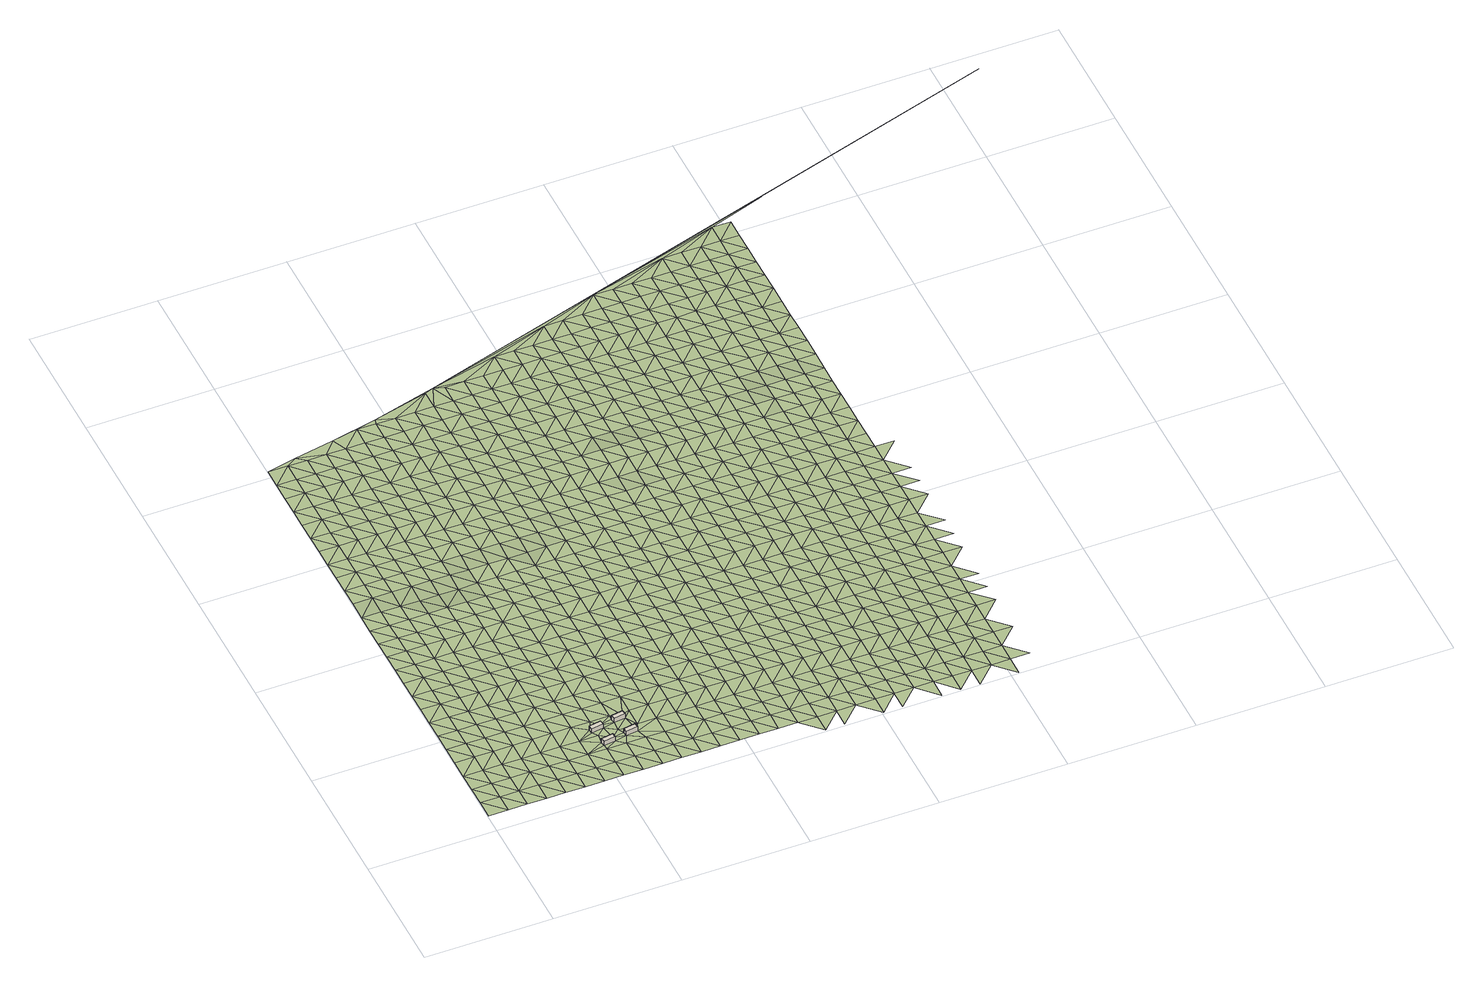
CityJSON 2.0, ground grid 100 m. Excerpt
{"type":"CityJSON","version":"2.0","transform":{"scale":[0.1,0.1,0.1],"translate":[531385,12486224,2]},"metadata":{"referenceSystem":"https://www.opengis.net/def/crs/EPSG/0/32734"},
"CityObjects":{
"building1":{"type":"Building","attributes":{"building":"transportation","building:levels":1,"amenity":"shelter","building_height":4.1,"plus_code":"4FRW3FG8+WCX","ground_height":2.51,"roof_height":6.61},"geometry":[{"type":"Solid","lod":"1","boundaries":[[[[0,1,2,3]],[[1,4,5,2]],[[4,6,7,5]],[[6,0,3,7]],[[3,2,5,7]],[[6,4,1,0]]]]}]},
"building2":{"type":"Building","attributes":{"building":"transportation","building:levels":1,"amenity":"shelter","building_height":4.1,"plus_code":"4FRW3FH8+2C4","ground_height":2.51,"roof_height":6.61},"geometry":[{"type":"Solid","lod":"1","boundaries":[[[[8,9,10,11]],[[9,12,13,10]],[[12,14,15,13]],[[14,8,11,15]],[[11,10,13,15]],[[14,12,9,8]]]]}]},
"building3":{"type":"Building","attributes":{"building":"transportation","building:levels":1,"amenity":"shelter","building_height":4.1,"plus_code":"4FRW3FG8+XG4","ground_height":2.47,"roof_height":6.57},"geometry":[{"type":"Solid","lod":"1","boundaries":[[[[16,17,18,19]],[[17,20,21,18]],[[20,22,23,21]],[[22,16,19,23]],[[19,18,21,23]],[[22,20,17,16]]]]}]},
"building4":{"type":"Building","attributes":{"building":"transportation","building:levels":1,"amenity":"shelter","building_height":4.1,"plus_code":"4FRW3FH8+2G7","ground_height":2.62,"roof_height":6.72},"geometry":[{"type":"Solid","lod":"1","boundaries":[[[[24,25,26,27]],[[25,28,29,26]],[[28,30,31,29]],[[30,24,27,31]],[[27,26,29,31]],[[30,28,25,24]]]]}]},
"terrain1":{"type":"TINRelief","geometry":[{"type":"CompositeSurface","lod":"1","boundaries":[[[32,33,34]],[[32,35,36]],[[35,32,34]],[[37,36,38]],[[38,36,35]],[[37,39,40]],[[35,34,41]],[[42,37,38]],[[40,39,43]],[[37,42,39]],[[44,38,35]],[[41,44,35]],[[45,43,46]],[[38,47,42]],[[46,43,39]],[[44,47,38]],[[45,48,49]],[[48,45,46]],[[39,42,50]],[[41,51,44]],[[47,52,42]],[[53,49,54]],[[39,50,46]],[[49,48,55]],[[42,52,50]],[[56,53,54]],[[47,44,57]],[[49,55,54]],[[51,58,44]],[[46,59,48]],[[52,47,57]],[[46,50,59]],[[44,58,57]],[[60,56,61]],[[48,62,55]],[[54,63,56]],[[48,59,62]],[[61,64,60]],[[50,52,65]],[[66,58,51]],[[56,63,61]],[[57,67,52]],[[54,55,68]],[[50,65,59]],[[62,68,55]],[[52,67,65]],[[69,70,64]],[[57,58,71]],[[72,63,54]],[[64,61,69]],[[66,71,58]],[[73,62,59]],[[68,72,54]],[[70,74,75]],[[76,67,57]],[[73,59,65]],[[61,63,77]],[[74,70,69]],[[71,76,57]],[[68,62,78]],[[72,77,63]],[[79,80,75]],[[62,73,78]],[[61,81,69]],[[65,67,82]],[[66,83,71]],[[79,75,74]],[[76,84,67]],[[77,81,61]],[[85,80,86]],[[87,72,68]],[[65,82,73]],[[78,88,68]],[[67,84,82]],[[89,74,69]],[[76,71,90]],[[80,79,86]],[[72,87,77]],[[81,89,69]],[[68,88,87]],[[71,83,90]],[[78,73,91]],[[92,85,93]],[[94,79,74]],[[84,76,95]],[[86,96,85]],[[91,73,82]],[[81,77,97]],[[89,94,74]],[[90,95,76]],[[98,92,93]],[[99,88,78]],[[93,85,96]],[[77,87,97]],[[86,79,100]],[[91,99,78]],[[89,81,101]],[[84,102,82]],[[83,103,90]],[[94,100,79]],[[84,95,104]],[[97,101,81]],[[105,98,106]],[[107,96,86]],[[87,88,108]],[[102,91,82]],[[93,109,98]],[[99,110,88]],[[84,104,102]],[[95,90,111]],[[100,107,86]],[[112,105,106]],[[94,89,113]],[[87,108,97]],[[98,109,106]],[[89,101,114]],[[88,110,108]],[[111,90,103]],[[93,96,115]],[[94,113,100]],[[99,91,116]],[[117,104,95]],[[107,115,96]],[[89,114,113]],[[91,102,118]],[[101,97,119]],[[117,95,111]],[[120,112,121]],[[122,109,93]],[[110,99,116]],[[106,123,112]],[[119,97,108]],[[91,118,116]],[[107,100,124]],[[115,122,93]],[[121,125,120]],[[101,126,114]],[[127,102,104]],[[128,111,103]],[[112,123,121]],[[100,113,124]],[[104,117,129]],[[106,109,130]],[[126,101,119]],[[115,107,131]],[[132,108,110]],[[118,102,127]],[[122,130,109]],[[116,133,110]],[[104,129,127]],[[117,111,134]],[[124,131,107]],[[135,125,136]],[[137,123,106]],[[114,138,113]],[[108,132,119]],[[125,121,139]],[[114,126,140]],[[110,133,132]],[[128,134,111]],[[118,141,116]],[[130,137,106]],[[142,135,136]],[[122,115,143]],[[113,138,124]],[[6,129,117]],[[125,139,136]],[[115,131,144]],[[114,140,138]],[[141,118,127]],[[119,145,126]],[[134,146,117]],[[121,123,147]],[[122,143,130]],[[133,116,148]],[[137,149,123]],[[115,144,143]],[[119,132,145]],[[0,117,146]],[[129,150,127]],[[0,6,117]],[[131,124,151]],[[148,116,141]],[[152,142,153]],[[139,121,147]],[[126,154,140]],[[155,134,128]],[[136,156,142]],[[123,149,147]],[[151,124,138]],[[129,6,157]],[[150,129,8]],[[129,157,8]],[[137,130,158]],[[133,159,132]],[[154,126,145]],[[160,152,153]],[[131,161,144]],[[141,127,162]],[[153,142,156]],[[130,143,158]],[[159,133,148]],[[139,163,136]],[[134,164,146]],[[127,150,162]],[[161,131,151]],[[149,137,165]],[[138,140,166]],[[132,167,145]],[[0,146,1]],[[139,147,163]],[[154,168,140]],[[134,155,164]],[[144,169,143]],[[148,141,170]],[[158,165,137]],[[132,159,167]],[[6,4,157]],[[171,160,172]],[[156,136,173]],[[138,166,151]],[[157,9,8]],[[153,174,160]],[[169,144,161]],[[140,168,166]],[[162,170,141]],[[175,154,145]],[[162,150,176]],[[173,136,163]],[[1,146,177]],[[177,146,164]],[[9,157,4]],[[178,147,149]],[[143,179,158]],[[160,174,172]],[[149,165,180]],[[175,145,167]],[[156,181,153]],[[151,182,161]],[[159,148,183]],[[179,143,169]],[[148,170,184]],[[147,178,163]],[[168,154,185]],[[164,155,186]],[[181,156,173]],[[149,180,178]],[[151,166,182]],[[16,4,1]],[[165,158,187]],[[167,159,183]],[[9,4,188]],[[154,175,185]],[[148,184,183]],[[1,177,16]],[[162,176,189]],[[174,153,190]],[[170,162,189]],[[191,176,9]],[[187,158,179]],[[172,192,171]],[[173,163,193]],[[169,161,194]],[[195,177,164]],[[188,4,22]],[[16,22,4]],[[190,153,181]],[[182,196,161]],[[9,188,191]],[[165,197,180]],[[198,166,168]],[[175,167,199]],[[163,178,193]],[[185,200,168]],[[164,186,195]],[[201,176,191]],[[174,202,172]],[[176,201,189]],[[179,169,194]],[[203,184,170]],[[165,187,197]],[[194,161,196]],[[183,199,167]],[[181,173,204]],[[166,198,182]],[[177,205,16]],[[174,190,202]],[[168,200,198]],[[170,189,203]],[[175,206,185]],[[193,204,173]],[[177,195,205]],[[188,22,20]],[[178,180,207]],[[179,208,187]],[[188,25,191]],[[197,209,180]],[[199,206,175]],[[196,182,210]],[[183,184,211]],[[172,212,192]],[[212,172,202]],[[201,28,189]],[[194,208,179]],[[203,213,184]],[[205,17,16]],[[25,188,20]],[[214,190,181]],[[178,207,193]],[[200,185,215]],[[195,186,216]],[[181,204,217]],[[180,209,207]],[[210,182,198]],[[189,28,203]],[[197,187,218]],[[199,183,211]],[[206,215,185]],[[184,213,211]],[[190,214,202]],[[196,219,194]],[[181,217,214]],[[218,187,208]],[[20,17,220]],[[204,193,221]],[[200,222,198]],[[223,205,195]],[[25,20,220]],[[219,196,210]],[[224,209,197]],[[221,193,207]],[[200,215,222]],[[195,216,223]],[[28,25,225]],[[28,226,203]],[[202,227,212]],[[208,194,228]],[[206,199,229]],[[230,17,205]],[[213,203,226]],[[220,225,25]],[[218,224,197]],[[211,231,199]],[[212,232,192]],[[204,233,217]],[[202,214,227]],[[228,194,219]],[[210,198,234]],[[215,206,229]],[[235,220,17]],[[225,226,28]],[[233,204,221]],[[198,222,236]],[[199,231,229]],[[205,223,230]],[[237,207,209]],[[218,208,238]],[[213,239,211]],[[224,240,209]],[[219,210,234]],[[232,212,227]],[[238,208,228]],[[198,236,234]],[[230,235,17]],[[239,213,226]],[[214,217,241]],[[207,237,221]],[[225,220,242]],[[216,243,223]],[[217,233,244]],[[209,240,237]],[[222,215,245]],[[231,211,246]],[[229,247,215]],[[214,241,227]],[[224,218,248]],[[219,249,228]],[[226,225,242]],[[192,232,250]],[[217,244,241]],[[218,238,251]],[[246,211,239]],[[220,235,242]],[[221,252,233]],[[236,222,245]],[[230,223,253]],[[249,219,234]],[[245,215,247]],[[240,224,248]],[[231,254,229]],[[221,237,252]],[[218,251,248]],[[253,223,243]],[[227,255,232]],[[226,256,239]],[[246,254,231]],[[233,257,244]],[[238,228,258]],[[236,259,234]],[[260,235,230]],[[255,227,241]],[[249,261,228]],[[242,256,226]],[[247,229,262]],[[257,233,252]],[[259,236,245]],[[253,260,230]],[[237,240,263]],[[251,238,258]],[[246,239,264]],[[248,265,240]],[[228,261,258]],[[262,229,254]],[[241,244,266]],[[267,249,234]],[[232,255,268]],[[256,264,239]],[[232,268,250]],[[237,263,252]],[[247,269,245]],[[242,235,270]],[[243,271,253]],[[257,266,244]],[[240,265,263]],[[267,234,259]],[[260,272,235]],[[251,273,248]],[[274,254,246]],[[269,247,262]],[[275,255,241]],[[261,249,276]],[[258,273,251]],[[246,264,274]],[[235,272,270]],[[277,257,252]],[[259,245,278]],[[256,242,279]],[[266,275,241]],[[249,267,276]],[[265,248,280]],[[260,253,281]],[[277,252,263]],[[278,245,269]],[[271,282,253]],[[268,255,283]],[[262,254,284]],[[264,256,279]],[[273,280,248]],[[254,274,285]],[[242,270,279]],[[266,257,286]],[[258,261,287]],[[267,259,288]],[[272,260,281]],[[275,283,255]],[[276,289,261]],[[253,282,281]],[[269,262,284]],[[257,277,286]],[[278,288,259]],[[254,285,284]],[[268,290,250]],[[291,263,265]],[[273,258,287]],[[280,292,265]],[[261,289,287]],[[267,293,276]],[[274,264,294]],[[283,295,268]],[[279,296,264]],[[297,275,266]],[[263,291,277]],[[269,298,278]],[[272,299,270]],[[300,282,271]],[[286,301,266]],[[265,292,291]],[[293,267,288]],[[281,302,272]],[[285,274,294]],[[290,268,295]],[[298,269,284]],[[294,264,296]],[[275,297,283]],[[280,273,303]],[[289,276,304]],[[270,299,279]],[[266,301,297]],[[287,305,273]],[[272,302,299]],[[286,277,306]],[[281,282,307]],[[304,276,293]],[[292,280,303]],[[288,278,308]],[[285,309,284]],[[306,277,291]],[[273,305,303]],[[298,310,278]],[[300,307,282]],[[295,283,311]],[[289,312,287]],[[313,296,279]],[[309,285,294]],[[250,290,314]],[[315,301,286]],[[288,308,293]],[[316,302,281]],[[283,297,311]],[[312,289,304]],[[278,310,308]],[[299,313,279]],[[317,298,284]],[[306,315,286]],[[307,316,281]],[[290,295,318]],[[291,292,319]],[[305,287,320]],[[296,321,294]],[[303,322,292]],[[317,284,309]],[[304,293,323]],[[311,318,295]],[[320,287,312]],[[313,321,296]],[[297,301,324]],[[319,306,291]],[[310,298,325]],[[302,326,299]],[[300,327,307]],[[315,328,301]],[[292,322,319]],[[293,308,323]],[[316,329,302]],[[305,330,303]],[[331,309,294]],[[298,317,325]],[[297,324,311]],[[312,304,332]],[[326,313,299]],[[290,318,333]],[[301,328,324]],[[330,305,320]],[[321,331,294]],[[302,329,326]],[[316,307,334]],[[323,332,304]],[[290,333,314]],[[315,306,335]],[[322,303,336]],[[310,337,308]],[[338,317,309]],[[306,319,339]],[[325,340,310]],[[307,327,334]],[[318,311,341]],[[336,303,330]],[[331,338,309]],[[328,315,335]],[[342,320,312]],[[308,337,323]],[[321,313,343]],[[329,316,344]],[[341,311,324]],[[306,339,335]],[[312,332,345]],[[310,340,337]],[[313,326,346]],[[322,347,319]],[[325,317,348]],[[334,344,316]],[[333,318,349]],[[320,342,330]],[[331,321,343]],[[336,347,322]],[[312,345,342]],[[338,348,317]],[[313,346,343]],[[332,323,350]],[[349,318,341]],[[324,328,351]],[[339,319,352]],[[353,340,325]],[[329,354,326]],[[327,355,334]],[[335,356,328]],[[350,323,337]],[[329,344,357]],[[333,358,314]],[[336,330,359]],[[347,352,319]],[[348,353,325]],[[341,324,351]],[[332,360,345]],[[338,331,361]],[[346,326,354]],[[333,349,358]],[[328,356,351]],[[330,342,359]],[[343,362,331]],[[329,357,354]],[[339,363,335]],[[344,334,364]],[[360,332,350]],[[365,347,336]],[[337,340,366]],[[338,361,348]],[[352,363,339]],[[353,367,340]],[[331,362,361]],[[364,334,355]],[[346,368,343]],[[359,365,336]],[[349,341,369]],[[356,335,370]],[[342,345,371]],[[337,366,350]],[[344,372,357]],[[351,373,341]],[[345,360,374]],[[340,367,366]],[[354,368,346]],[[347,375,352]],[[353,348,376]],[[335,363,370]],[[344,364,372]],[[369,358,349]],[[342,371,359]],[[362,343,377]],[[341,373,369]],[[365,375,347]],[[345,374,371]],[[348,361,376]],[[356,378,351]],[[350,379,360]],[[368,377,343]],[[367,353,380]],[[357,381,354]],[[355,382,364]],[[378,356,370]],[[350,366,379]],[[372,383,357]],[[363,352,384]],[[359,385,365]],[[375,386,352]],[[376,380,353]],[[358,387,314]],[[373,351,388]],[[360,389,374]],[[361,362,390]],[[354,381,368]],[[358,369,391]],[[385,359,371]],[[377,392,362]],[[357,383,381]],[[363,384,370]],[[372,364,393]],[[388,351,378]],[[352,386,384]],[[389,360,379]],[[375,365,394]],[[395,366,367]],[[361,390,376]],[[367,380,396]],[[362,392,390]],[[393,364,382]],[[373,397,369]],[[371,374,398]],[[377,368,399]],[[365,385,394]],[[378,370,400]],[[366,395,379]],[[401,383,372]],[[397,373,388]],[[389,398,374]],[[367,396,395]],[[368,381,399]],[[386,375,402]],[[380,376,403]],[[370,384,400]],[[393,401,372]],[[387,358,391]],[[369,404,391]],[[405,385,371]],[[392,377,406]],[[394,402,375]],[[403,376,390]],[[388,378,407]],[[408,389,379]],[[404,369,397]],[[398,405,371]],[[399,406,377]],[[386,409,384]],[[396,380,410]],[[381,383,411]],[[393,382,412]],[[400,407,378]],[[408,379,395]],[[401,413,383]],[[414,314,387]],[[394,385,415]],[[416,390,392]],[[409,386,402]],[[410,380,403]],[[412,382,417]],[[418,397,388]],[[398,389,419]],[[381,411,399]],[[420,391,404]],[[405,415,385]],[[392,406,416]],[[383,413,411]],[[384,421,400]],[[396,422,395]],[[418,388,407]],[[389,408,419]],[[423,402,394]],[[403,390,424]],[[401,393,425]],[[387,391,420]],[[409,421,384]],[[422,396,410]],[[393,412,426]],[[406,399,427]],[[415,423,394]],[[416,424,390]],[[404,397,428]],[[407,400,429]],[[405,398,430]],[[408,395,431]],[[413,401,425]],[[397,418,432]],[[419,433,398]],[[427,399,411]],[[393,426,425]],[[410,403,434]],[[421,429,400]],[[422,431,395]],[[420,404,428]],[[435,409,402]],[[405,430,415]],[[406,436,416]],[[412,417,437]],[[397,432,428]],[[423,438,402]],[[398,433,430]],[[403,424,434]],[[419,408,439]],[[436,406,427]],[[418,407,440]],[[409,435,421]],[[413,441,411]],[[426,412,437]],[[429,442,407]],[[435,402,438]],[[431,439,408]],[[387,420,414]],[[425,443,413]],[[423,415,444]],[[422,410,445]],[[424,416,446]],[[434,447,410]],[[432,418,440]],[[448,433,419]],[[411,441,427]],[[449,420,428]],[[440,407,442]],[[415,430,444]],[[446,416,436]],[[413,443,441]],[[414,420,449]],[[429,421,450]],[[445,431,422]],[[426,451,425]],[[439,448,419]],[[445,410,447]],[[438,423,452]],[[424,453,434]],[[421,435,450]],[[437,451,426]],[[432,454,428]],[[433,455,430]],[[436,427,456]],[[444,452,423]],[[453,424,446]],[[442,429,457]],[[443,425,458]],[[454,432,440]],[[433,448,455]],[[427,441,456]],[[439,431,459]],[[414,449,460]],[[447,434,461]],[[450,457,429]],[[431,445,462]],[[451,458,425]],[[463,449,428]],[[435,438,464]],[[430,465,444]],[[446,436,466]],[[437,467,468]],[[438,452,469]],[[461,434,453]],[[440,442,470]],[[448,439,459]],[[463,428,454]],[[465,430,455]],[[431,462,459]],[[456,466,436]],[[435,464,450]],[[447,471,445]],[[472,441,443]],[[451,437,468]],[[470,442,457]],[[464,438,469]],[[458,473,443]],[[460,449,474]],[[452,444,475]],[[414,460,476]],[[471,447,461]],[[477,454,440]],[[453,446,478]],[[441,472,456]],[[449,463,474]],[[475,444,465]],[[446,466,479]],[[443,473,472]],[[457,450,480]],[[455,448,481]],[[462,445,482]],[[470,477,440]],[[459,483,448]],[[452,484,469]],[[453,478,461]],[[458,451,485]],[[480,450,464]],[[482,445,471]],[[446,479,478]],[[468,486,451]],[[487,463,454]],[[465,455,481]],[[466,456,488]],[[474,476,460]],[[452,475,484]],[[481,448,483]],[[457,489,470]],[[462,490,459]],[[473,458,485]],[[477,487,454]],[[488,456,472]],[[451,486,485]],[[471,461,491]],[[489,457,480]],[[490,462,482]],[[474,463,492]],[[493,464,469]],[[465,494,475]],[[466,495,479]],[[484,496,469]],[[461,478,491]],[[477,470,497]],[[483,459,498]],[[487,492,463]],[[481,494,465]],[[495,466,488]],[[464,493,480]],[[499,482,471]],[[473,500,472]],[[501,486,468]],[[489,497,470]],[[496,493,469]],[[498,459,490]],[[485,502,473]],[[503,476,474]],[[484,475,504]],[[479,505,478]],[[491,499,471]],[[506,501,468]],[[507,487,477]],[[483,508,481]],[[472,500,488]],[[492,503,474]],[[504,475,494]],[[476,509,414]],[[505,479,495]],[[473,502,500]],[[489,480,510]],[[482,511,490]],[[485,486,512]],[[507,477,497]],[[483,498,508]],[[513,496,484]],[[478,514,491]],[[510,480,493]],[[499,511,482]],[[501,512,486]],[[494,481,515]],[[488,516,495]],[[476,503,517]],[[504,513,484]],[[514,478,505]],[[492,487,518]],[[519,497,489]],[[520,498,490]],[[521,502,485]],[[487,507,522]],[[515,481,508]],[[488,500,516]],[[523,499,491]],[[510,519,489]],[[490,511,520]],[[512,521,485]],[[503,492,518]],[[493,496,524]],[[504,494,525]],[[505,495,526]],[[501,506,527]],[[487,522,518]],[[513,528,496]],[[523,491,514]],[[525,494,515]],[[516,526,495]],[[507,497,529]],[[524,510,493]],[[508,498,530]],[[511,499,531]],[[532,500,502]],[[501,527,512]],[[519,533,497]],[[524,496,528]],[[498,520,534]],[[521,535,502]],[[509,476,517]],[[536,514,505]],[[499,523,531]],[[537,517,503]],[[522,507,529]],[[513,504,538]],[[515,508,530]],[[500,532,516]],[[518,539,503]],[[529,497,533]],[[504,525,540]],[[498,534,530]],[[505,526,536]],[[502,535,532]],[[521,512,541]],[[519,510,542]],[[528,513,538]],[[520,511,543]],[[544,523,514]],[[537,503,539]],[[510,524,545]],[[504,540,538]],[[531,546,511]],[[512,527,541]],[[522,547,518]],[[526,516,548]],[[536,544,514]],[[533,519,542]],[[525,515,549]],[[534,520,543]],[[535,521,550]],[[529,547,522]],[[510,545,542]],[[530,551,515]],[[546,543,511]],[[548,516,532]],[[531,523,552]],[[517,537,509]],[[541,550,521]],[[539,518,553]],[[524,528,554]],[[540,525,549]],[[526,555,536]],[[556,527,557]],[[538,558,528]],[[515,551,549]],[[544,552,523]],[[534,559,530]],[[547,553,518]],[[555,526,548]],[[529,533,560]],[[545,524,554]],[[561,546,531]],[[562,532,535]],[[527,556,541]],[[542,563,533]],[[554,528,558]],[[543,559,534]],[[535,550,564]],[[540,565,538]],[[509,566,414]],[[544,536,567]],[[552,561,531]],[[537,539,568]],[[547,529,560]],[[551,530,569]],[[532,562,548]],[[553,570,539]],[[560,533,563]],[[549,565,540]],[[555,567,536]],[[535,564,562]],[[545,571,542]],[[550,541,572]],[[559,569,530]],[[537,568,509]],[[558,538,573]],[[574,543,546]],[[575,552,544]],[[568,539,570]],[[571,545,554]],[[561,576,546]],[[572,541,556]],[[555,548,577]],[[565,573,538]],[[575,544,567]],[[553,547,578]],[[563,542,579]],[[549,551,580]],[[543,574,559]],[[550,581,564]],[[560,582,547]],[[569,583,551]],[[574,546,576]],[[577,548,562]],[[579,542,571]],[[550,572,581]],[[570,553,578]],[[584,554,558]],[[565,549,580]],[[561,552,585]],[[586,567,555]],[[587,509,568]],[[547,582,578]],[[573,588,558]],[[551,583,580]],[[552,575,589]],[[563,590,560]],[[569,559,591]],[[577,586,555]],[[554,584,571]],[[576,561,585]],[[592,562,564]],[[556,593,572]],[[590,563,579]],[[584,558,588]],[[559,574,591]],[[552,589,585]],[[581,594,564]],[[556,595,593]],[[596,568,570]],[[582,560,597]],[[573,565,598]],[[583,569,599]],[[575,567,600]],[[592,577,562]],[[578,601,570]],[[580,602,565]],[[586,603,567]],[[564,594,592]],[[579,571,604]],[[581,572,605]],[[597,560,590]],[[591,599,569]],[[568,596,587]],[[588,573,598]],[[574,576,606]],[[589,575,600]],[[596,570,601]],[[571,584,604]],[[565,602,598]],[[585,607,576]],[[600,567,603]],[[605,572,593]],[[582,608,578]],[[580,583,609]],[[590,579,610]],[[574,606,591]],[[586,577,611]],[[612,594,581]],[[608,582,597]],[[583,599,609]],[[606,576,607]],[[577,592,613]],[[509,587,566]],[[589,614,585]],[[604,610,579]],[[605,612,581]],[[601,578,615]],[[584,588,616]],[[617,602,580]],[[603,586,611]],[[587,596,618]],[[598,619,588]],[[600,614,589]],[[577,613,611]],[[599,591,620]],[[615,578,608]],[[609,617,580]],[[597,590,621]],[[584,616,604]],[[607,585,622]],[[592,594,623]],[[605,593,624]],[[590,610,625]],[[616,588,619]],[[620,591,606]],[[612,626,594]],[[601,627,596]],[[598,602,628]],[[614,622,585]],[[624,593,629]],[[597,621,608]],[[599,630,609]],[[600,603,631]],[[613,592,623]],[[627,601,615]],[[590,625,621]],[[617,628,602]],[[611,632,603]],[[594,626,623]],[[610,604,633]],[[566,634,414]],[[630,599,620]],[[566,587,618]],[[596,635,618]],[[636,619,598]],[[637,606,607]],[[614,600,631]],[[612,605,638]],[[633,604,616]],[[622,639,607]],[[631,603,632]],[[605,624,640]],[[615,608,641]],[[617,609,642]],[[613,643,611]],[[635,596,627]],[[628,636,598]],[[610,644,625]],[[606,637,620]],[[626,612,638]],[[608,621,641]],[[630,642,609]],[[637,607,639]],[[623,643,613]],[[605,640,638]],[[644,610,633]],[[645,627,615]],[[646,616,619]],[[647,628,617]],[[622,614,648]],[[632,611,649]],[[624,629,650]],[[651,618,635]],[[636,652,619]],[[631,653,614]],[[625,654,621]],[[630,620,655]],[[641,645,615]],[[647,617,642]],[[643,649,611]],[[616,646,633]],[[639,622,648]],[[623,626,656]],[[640,624,650]],[[566,618,651]],[[654,625,644]],[[646,619,652]],[[655,620,637]],[[614,653,648]],[[638,657,626]],[[627,658,635]],[[632,659,631]],[[621,660,641]],[[636,628,661]],[[662,642,630]],[[623,656,643]],[[645,658,627]],[[628,647,663]],[[649,659,632]],[[626,657,656]],[[633,664,644]],[[640,665,638]],[[660,621,654]],[[655,662,630]],[[666,651,635]],[[652,636,661]],[[637,639,667]],[[653,631,668]],[[633,646,664]],[[628,663,661]],[[648,669,639]],[[650,665,640]],[[670,645,641]],[[649,643,671]],[[635,658,666]],[[659,668,631]],[[654,644,672]],[[647,642,673]],[[667,655,637]],[[657,638,674]],[[670,641,660]],[[662,675,642]],[[667,639,669]],[[643,656,671]],[[653,676,648]],[[664,672,644]],[[665,674,638]],[[566,651,677]],[[658,645,678]],[[646,652,679]],[[663,647,673]],[[659,649,680]],[[650,681,682]],[[651,666,683]],[[661,684,652]],[[673,642,675]],[[668,676,653]],[[685,660,654]],[[645,670,678]],[[671,680,649]],[[646,679,664]],[[662,655,686]],[[669,648,687]],[[657,688,656]],[[665,650,682]],[[651,683,677]],[[654,672,685]],[[679,652,684]],[[655,667,689]],[[674,690,657]],[[663,691,661]],[[676,687,648]],[[666,658,692]],[[693,670,660]],[[675,662,686]],[[668,659,694]],[[656,688,671]],[[678,695,658]],[[673,691,663]],[[655,689,686]],[[659,680,696]],[[657,690,688]],[[672,664,697]],[[669,698,667]],[[685,693,660]],[[683,666,692]],[[684,661,699]],[[668,694,676]],[[674,665,700]],[[695,692,658]],[[697,664,679]],[[687,698,669]],[[659,696,694]],[[682,701,665]],[[678,670,702]],[[680,671,703]],[[691,699,661]],[[672,704,685]],[[673,675,705]],[[689,667,706]],[[690,674,700]],[[693,702,670]],[[686,707,675]],[[703,671,688]],[[665,701,700]],[[683,708,677]],[[687,676,709]],[[704,672,697]],[[698,706,667]],[[710,695,678]],[[711,679,684]],[[691,673,705]],[[696,680,712]],[[692,708,683]],[[699,713,684]],[[705,675,707]],[[676,694,709]],[[693,685,714]],[[689,715,686]],[[702,710,678]],[[712,680,703]],[[566,677,634]],[[679,711,697]],[[716,698,687]],[[688,690,717]],[[718,701,682]],[[704,714,685]],[[711,684,713]],[[706,715,689]],[[700,719,690]],[[696,720,694]],[[708,721,677]],[[709,716,687]],[[722,718,682]],[[723,692,695]],[[724,702,693]],[[699,691,725]],[[707,686,726]],[[688,717,703]],[[710,727,695]],[[705,728,691]],[[720,696,712]],[[690,719,717]],[[704,697,729]],[[698,730,706]],[[700,701,731]],[[724,693,714]],[[715,726,686]],[[692,723,708]],[[713,699,725]],[[694,732,709]],[[723,695,727]],[[729,697,711]],[[691,728,725]],[[716,730,698]],[[718,731,701]],[[707,733,705]],[[712,703,734]],[[732,694,720]],[[710,702,735]],[[736,714,704]],[[737,715,706]],[[738,719,700]],[[702,724,739]],[[726,733,707]],[[703,717,734]],[[634,677,721]],[[721,708,740]],[[741,716,709]],[[729,736,704]],[[706,730,737]],[[731,738,700]],[[727,710,735]],[[711,713,742]],[[728,705,743]],[[720,712,744]],[[708,723,740]],[[702,739,735]],[[725,745,713]],[[741,709,732]],[[733,743,705]],[[734,744,712]],[[724,714,746]],[[742,729,711]],[[726,715,747]],[[730,716,748]],[[719,749,717]],[[750,731,718]],[[736,751,714]],[[742,713,745]],[[715,737,752]],[[738,753,719]],[[728,754,725]],[[755,732,720]],[[740,756,721]],[[716,741,748]],[[723,727,757]],[[739,724,746]],[[733,726,747]],[[717,749,734]],[[735,758,727]],[[746,714,751]],[[743,754,728]],[[715,752,747]],[[720,744,755]],[[719,753,749]],[[634,721,756]],[[723,757,740]],[[736,729,759]],[[745,725,760]],[[737,730,761]],[[762,741,732]],[[738,731,763]],[[757,727,758]],[[729,742,764]],[[748,765,730]],[[739,766,735]],[[744,734,767]],[[754,760,725]],[[755,762,732]],[[751,736,759]],[[768,743,733]],[[752,737,761]],[[753,738,763]],[[746,766,739]],[[729,764,759]],[[747,769,733]],[[765,761,730]],[[767,734,749]],[[756,740,770]],[[745,771,742]],[[748,741,772]],[[758,735,773]],[[743,768,754]],[[744,774,755]],[[770,740,757]],[[760,771,745]],[[733,769,768]],[[762,772,741]],[[752,775,747]],[[766,773,735]],[[774,744,767]],[[756,776,634]],[[746,751,777]],[[764,742,778]],[[779,765,748]],[[749,753,780]],[[759,781,751]],[[761,775,752]],[[760,754,782]],[[762,755,783]],[[776,756,770]],[[771,778,742]],[[772,779,748]],[[784,757,758]],[[766,746,777]],[[769,747,785]],[[749,780,767]],[[773,786,758]],[[777,751,781]],[[754,768,782]],[[774,783,755]],[[764,787,759]],[[775,785,747]],[[757,784,770]],[[788,771,760]],[[789,761,765]],[[790,772,762]],[[776,791,634]],[[784,758,786]],[[778,787,764]],[[779,792,765]],[[774,767,793]],[[782,788,760]],[[790,762,783]],[[773,766,794]],[[781,759,795]],[[768,769,796]],[[761,789,775]],[[777,797,766]],[[785,798,769]],[[789,765,792]],[[776,770,799]],[[771,800,778]],[[787,795,759]],[[786,773,794]],[[768,796,782]],[[779,772,801]],[[802,783,774]],[[799,770,784]],[[766,797,794]],[[788,800,771]],[[769,798,796]],[[772,790,803]],[[781,804,777]],[[785,775,805]],[[806,791,776]],[[792,779,801]],[[795,804,781]],[[775,789,805]],[[772,803,801]],[[787,778,807]],[[782,808,788]],[[799,806,776]],[[800,809,778]],[[784,786,810]],[[797,777,811]],[[798,785,812]],[[790,783,813]],[[794,814,786]],[[808,782,796]],[[787,807,795]],[[804,811,777]],[[778,809,807]],[[805,812,785]],[[810,799,784]],[[800,788,815]],[[789,792,816]],[[803,790,813]],[[806,817,791]],[[810,786,814]],[[801,818,792]],[[797,819,794]],[[796,798,820]],[[788,808,815]],[[804,795,821]],[[789,816,805]],[[634,791,822]],[[811,819,797]],[[798,812,820]],[[816,792,818]],[[809,800,823]],[[803,824,801]],[[795,807,821]],[[806,799,825]],[[814,794,826]],[[827,808,796]],[[799,810,828]],[[815,823,800]],[[811,804,829]],[[812,805,830]],[[819,826,794]],[[820,827,796]],[[817,806,825]],[[809,831,807]],[[818,801,832]],[[799,828,825]],[[821,829,804]],[[830,805,816]],[[814,833,810]],[[815,808,834]],[[831,809,823]],[[835,819,811]],[[812,836,820]],[[826,833,814]],[[827,834,808]],[[791,817,822]],[[807,837,821]],[[835,811,829]],[[836,812,830]],[[828,810,838]],[[839,823,815]],[[840,816,818]],[[825,841,817]],[[831,837,807]],[[827,820,842]],[[833,838,810]],[[834,839,815]],[[826,819,843]],[[829,821,844]],[[816,840,830]],[[819,835,845]],[[836,842,820]],[[828,846,825]],[[837,844,821]],[[833,826,843]],[[847,831,823]],[[848,834,827]],[[838,846,828]],[[819,845,843]],[[839,849,823]],[[836,830,850]],[[848,827,842]],[[822,817,841]],[[841,825,851]],[[835,829,852]],[[831,847,837]],[[844,853,829]],[[847,823,849]],[[833,854,838]],[[846,851,825]],[[845,835,852]],[[839,834,855]],[[856,842,836]],[[854,833,843]],[[852,829,853]],[[834,848,857]],[[844,837,858]],[[849,839,855]],[[851,859,841]],[[837,847,858]],[[834,857,855]],[[846,838,860]],[[845,861,843]],[[854,862,838]],[[853,844,863]],[[848,842,864]],[[859,822,841]],[[861,845,852]],[[846,860,851]],[[838,862,860]],[[858,863,844]],[[865,854,843]],[[847,849,866]],[[634,822,867]],[[855,868,849]],[[852,853,869]],[[865,843,861]],[[859,851,870]],[[847,866,858]],[[869,853,863]],[[866,849,868]],[[862,854,871]],[[851,860,870]],[[872,861,852]],[[854,865,871]],[[822,859,873]],[[863,858,874]],[[869,872,852]],[[870,873,859]],[[874,858,866]],[[875,860,862]],[[876,865,861]],[[871,877,862]],[[863,878,869]],[[872,876,861]],[[860,875,870]],[[879,822,873]],[[862,877,875]],[[878,863,874]],[[414,634,880]],[[871,865,881]],[[872,869,882]],[[876,881,865]],[[873,870,883]],[[878,882,869]],[[884,877,871]],[[875,883,870]],[[885,876,872]],[[881,884,871]],[[885,872,882]],[[879,873,886]],[[887,875,877]],[[883,888,873]],[[877,884,887]],[[879,867,822]],[[881,876,889]],[[886,873,888]],[[876,885,890]],[[883,875,891]],[[884,881,889]],[[875,887,892]],[[876,890,889]],[[888,883,891]],[[867,893,634]],[[875,892,891]],[[887,884,894]],[[889,895,884]],[[886,867,879]],[[886,888,896]],[[892,887,894]],[[891,896,888]],[[894,884,895]],[[892,897,891]],[[886,896,898]],[[897,892,894]],[[867,886,898]],[[896,891,899]],[[899,891,897]],[[896,900,898]],[[896,899,900]],[[867,898,901]],[[900,902,898]],[[898,902,901]]]}]}
},
"vertices":[
[1050,490,13],[1143,504,13],[1143,504,54],[1050,490,54],[1138,541,13],[1138,541,54],[1045,526,13],[1045,526,54],
[1024,645,13],[1117,659,13],[1117,659,54],[1024,645,54],[1112,696,13],[1112,696,54],[1019,681,13],[1019,681,54],
[1237,521,13],[1330,535,13],[1330,535,54],[1237,521,54],[1325,572,13],[1325,572,54],[1231,558,13],[1231,558,54],
[1210,678,14],[1303,692,14],[1303,692,55],[1210,678,55],[1298,729,14],[1298,729,55],[1205,715,14],[1205,715,55],
[4,302,13],[4,152,14],[155,152,15],[155,302,12],[4,452,13],[4,602,13],[155,452,12],[155,752,14],[4,752,15],[305,152,14],[155,602,12],[4,902,15],[305,302,13],[4,1052,16],[155,902,15],[305,452,13],[155,1052,15],[4,1202,16],[305,752,13],[455,152,14],[305,602,13],[4,1352,16],[155,1352,16],[155,1202,16],[4,1502,16],[455,452,13],[455,302,14],[305,902,14],[4,1652,15],[155,1652,15],[305,1052,15],[155,1502,16],[4,1802,15],[455,752,14],[605,152,14],[455,602,13],[305,1202,16],[155,1802,15],[4,1952,15],[605,302,14],[305,1352,15],[455,902,15],[155,1952,15],[4,2102,12],[605,452,13],[305,1502,16],[455,1052,15],[155,2102,12],[4,2252,7],[305,1652,15],[605,752,15],[755,152,14],[605,602,13],[4,2402,8],[155,2252,7],[455,1352,15],[455,1202,16],[305,1802,15],[755,302,13],[605,902,15],[4,2552,16],[155,2552,16],[305,1952,15],[755,452,13],[155,2402,7],[455,1502,15],[4,2702,14],[605,1052,14],[305,2102,12],[455,1652,15],[755,752,16],[905,152,15],[755,602,13],[4,2852,10],[155,2852,11],[305,2252,8],[605,1352,16],[155,2702,14],[605,1202,15],[905,302,13],[4,3002,8],[455,1952,15],[455,1802,15],[305,2402,5],[755,1052,14],[905,452,13],[755,902,16],[605,1502,16],[4,3152,8],[155,3152,6],[305,2552,16],[155,3002,7],[455,2102,12],[4,3302,8],[605,1652,15],[905,752,17],[1055,152,14],[905,602,13],[305,2702,15],[455,2252,9],[755,1352,16],[755,1202,16],[1055,302,13],[4,3452,5],[155,3452,4],[305,2852,11],[605,1952,15],[155,3302,6],[605,1802,15],[905,902,15],[4,3602,5],[455,2552,15],[455,2402,2],[755,1502,16],[1055,452,13],[305,3152,6],[905,1052,14],[305,3002,7],[1019,681,15],[605,2102,13],[4,3752,7],[155,3752,8],[755,1652,16],[1206,152,14],[155,3602,6],[1055,602,13],[455,2702,15],[905,1202,15],[4,3902,8],[605,2252,10],[1055,752,15],[305,3302,6],[1206,302,13],[455,2852,12],[755,1952,15],[905,1352,15],[755,1802,15],[605,2402,3],[1055,902,15],[4,4052,9],[155,4052,9],[305,3452,4],[155,3902,9],[905,1502,17],[1112,696,15],[1206,452,13],[455,3152,6],[605,2552,15],[455,3002,7],[305,3602,5],[755,2102,13],[1055,1202,15],[1055,1052,14],[905,1652,16],[1356,152,14],[605,2702,16],[1206,602,13],[1206,752,15],[305,3752,8],[1210,678,15],[238,4106,9],[455,3302,6],[755,2402,2],[1356,302,13],[755,2252,10],[605,2852,12],[905,1952,15],[1055,1352,15],[905,1802,15],[1205,715,15],[305,3902,8],[1206,902,15],[455,3452,5],[1356,452,13],[1055,1502,17],[605,3152,8],[755,2552,13],[605,3002,8],[905,2102,14],[1206,1202,15],[305,4052,9],[1206,1052,14],[455,3752,7],[1055,1652,16],[1506,152,14],[455,3602,5],[755,2702,17],[905,2252,12],[1356,602,13],[605,3302,8],[1055,1802,15],[1506,302,14],[755,2852,14],[1356,752,15],[1356,902,16],[455,3902,8],[905,2402,6],[1206,1502,17],[1506,452,13],[1206,1352,16],[455,4052,8],[605,3452,7],[1055,2102,14],[1506,602,13],[1055,1952,15],[755,3152,8],[905,2552,6],[1356,1052,14],[755,3002,10],[605,3752,7],[1506,752,15],[1656,152,14],[605,3602,5],[1206,1802,16],[1356,1202,16],[1206,1652,17],[905,2852,16],[1055,2252,12],[553,4162,9],[905,2702,18],[755,3302,8],[1656,302,13],[1356,1352,16],[605,3902,7],[1506,902,17],[755,3452,8],[1055,2552,6],[1206,1952,16],[1656,452,14],[1055,2402,6],[1356,1502,16],[905,3152,10],[1506,1052,15],[905,3002,12],[755,3602,7],[1206,2102,14],[605,4052,8],[1356,1652,19],[1656,752,14],[1806,152,15],[1656,602,14],[1055,2702,18],[1506,1202,16],[755,3752,6],[1206,2252,13],[905,3302,10],[1356,1802,16],[1656,902,17],[1055,2852,16],[1806,452,14],[1806,302,14],[755,3902,6],[1506,1502,16],[1506,1352,16],[905,3452,10],[1206,2552,5],[1356,1952,16],[1206,2402,10],[755,4202,9],[1055,3152,10],[1055,3002,12],[1356,2102,15],[1656,1202,15],[755,4052,8],[1656,1052,15],[905,3752,10],[1506,1652,18],[1806,752,15],[1957,152,15],[905,3602,11],[1806,602,14],[1206,2852,16],[1356,2252,13],[1206,2702,19],[1055,3302,10],[1957,302,15],[1506,1952,16],[1656,1352,16],[1506,1802,16],[905,3902,9],[1356,2402,10],[1806,902,16],[918,4241,7],[1055,3452,10],[1957,452,14],[1656,1502,16],[905,4052,7],[1206,3152,11],[1356,2552,3],[1806,1052,15],[1206,3002,14],[1506,2102,15],[1055,3752,10],[1656,1652,16],[1957,752,15],[2107,152,16],[1055,3602,11],[1957,602,14],[1356,2702,17],[1806,1202,15],[1506,2252,14],[905,4202,7],[2107,302,15],[1206,3452,11],[1356,2852,17],[1656,1952,16],[1806,1352,16],[1206,3302,11],[1656,1802,16],[1055,3902,9],[1506,2552,6],[1957,1052,16],[2107,452,15],[1506,2402,11],[1957,902,16],[1356,3002,15],[1806,1502,16],[1055,4052,7],[1656,2102,15],[1206,3752,11],[1356,3152,11],[1806,1652,16],[2107,752,15],[2257,152,16],[1206,3602,11],[2107,602,15],[1055,4202,7],[1506,2702,13],[1656,2252,14],[1957,1352,15],[1957,1202,15],[1356,3302,11],[2257,302,16],[1506,2852,18],[1806,1952,15],[1806,1802,15],[2107,902,16],[1206,4052,7],[1356,3452,10],[1656,2552,8],[2257,452,15],[1206,3902,8],[1656,2402,12],[1506,3002,16],[1957,1502,16],[2107,1052,16],[1356,3602,11],[1806,2102,15],[1957,1652,16],[2257,752,14],[2407,152,16],[2257,602,15],[1506,3302,11],[1656,2702,10],[1506,3152,11],[1356,4352,7],[1356,3752,9],[1806,2252,14],[2107,1352,15],[1206,4202,7],[2107,1202,15],[2407,302,16],[1656,2852,18],[1957,1952,15],[1957,1802,15],[1356,3902,8],[1806,2402,14],[2257,902,16],[1506,3452,9],[2407,452,15],[1656,3002,16],[2107,1502,16],[1356,4052,7],[1806,2552,10],[2257,1052,16],[1506,3602,10],[1957,2102,15],[1656,3152,12],[2107,1652,16],[2407,752,15],[2557,152,16],[2407,602,15],[1426,4378,7],[1806,2702,10],[2257,1202,15],[2557,2,16],[1506,3752,8],[1957,2252,14],[1356,4202,7],[1656,3302,12],[2107,1802,15],[1806,2852,16],[2257,1352,15],[2557,452,15],[2557,302,16],[2407,902,15],[1506,4052,7],[1656,3452,9],[1957,2552,12],[2107,1952,15],[1506,3902,8],[1957,2402,14],[2257,1502,15],[1806,3152,13],[2407,1052,16],[2708,152,17],[1806,3002,17],[2107,2102,15],[1656,3752,8],[2557,752,15],[1656,3602,8],[2557,602,15],[1957,2702,9],[2257,1802,16],[2407,1202,15],[2257,1652,16],[2107,2252,15],[1506,4202,7],[1806,3302,13],[2708,302,16],[1957,2852,15],[2407,1352,15],[1656,3902,8],[2107,2402,14],[2557,902,15],[1806,3452,8],[2708,452,16],[2257,2102,15],[1506,4352,7],[2407,1502,15],[2257,1952,16],[1656,4052,7],[1957,3152,14],[2107,2552,13],[2557,1052,16],[2708,2,16],[2858,152,17],[1957,3002,17],[1806,3602,8],[2407,1652,16],[2708,752,15],[2708,602,16],[1656,4202,7],[2107,2702,9],[1656,4352,8],[1806,3752,8],[2557,1352,15],[2557,1202,15],[1957,3302,14],[2257,2402,14],[2407,1802,16],[2257,2252,14],[2107,2852,13],[2858,452,16],[2858,302,16],[1806,3902,7],[2708,902,15],[1957,3452,8],[2407,1952,16],[2557,1502,16],[1806,4052,7],[2107,3152,16],[2257,2552,14],[2708,1052,16],[2107,3002,17],[1957,3602,10],[2407,2102,15],[2557,1652,16],[2858,752,14],[3008,152,17],[2858,602,16],[1806,4202,8],[2257,2702,11],[2708,1202,16],[3008,2,16],[1957,3752,10],[2407,2252,14],[1957,4502,8],[2107,3302,16],[2557,1802,16],[3008,302,17],[2257,2852,8],[2708,1352,15],[2407,2402,14],[2858,902,14],[1806,4352,8],[1957,4052,7],[2107,3452,10],[2557,1952,16],[3008,452,16],[1957,3902,8],[2708,1502,15],[2257,3152,17],[2407,2552,14],[2858,1052,16],[3158,152,17],[2257,3002,15],[2107,3752,11],[2557,2252,15],[2708,1652,16],[3008,752,14],[2107,3602,11],[2557,2102,15],[3008,602,16],[2858,1202,15],[1957,4352,8],[2407,2852,8],[1957,4202,7],[2407,2702,11],[3158,302,17],[2257,3452,10],[2708,1952,16],[2858,1352,15],[2257,3302,17],[2708,1802,16],[2107,3902,10],[3008,902,14],[2557,2552,14],[3158,452,16],[2557,2402,15],[2858,1502,15],[2107,4052,8],[2407,3152,17],[3008,1052,16],[3308,152,17],[3158,2,16],[2407,3002,15],[2708,2102,15],[2257,3752,11],[2858,1652,16],[3158,752,15],[2257,3602,10],[3158,602,16],[2557,2702,13],[2407,4652,6],[3008,1202,16],[2107,4352,6],[2708,2252,15],[2107,4202,6],[2407,3302,17],[3308,302,17],[2557,2852,8],[2858,1952,16],[3008,1352,16],[2858,1802,16],[3158,902,15],[2257,4052,11],[2407,3452,10],[2708,2552,14],[3308,452,16],[2257,3902,12],[2708,2402,14],[2557,3152,17],[3008,1652,16],[3158,1052,16],[2107,4502,7],[2557,3002,13],[3008,1502,15],[2407,3602,10],[2858,2102,15],[3308,752,15],[3459,152,17],[3308,602,16],[3459,2,14],[2257,4352,8],[2407,3752,11],[2708,2852,9],[2858,2252,14],[3158,1352,16],[2257,4202,10],[2708,2702,13],[3158,1202,15],[2557,3302,17],[3459,302,17],[3008,1952,16],[3008,1802,16],[2407,3902,12],[2858,2402,14],[2557,3452,10],[3308,1052,16],[3459,452,16],[3308,902,15],[3158,1502,16],[2407,4052,11],[2708,3152,17],[2858,2552,14],[2257,4502,6],[2708,3002,11],[3008,2102,15],[2557,3752,12],[3158,1652,15],[3459,752,15],[3609,152,16],[2557,3602,11],[3459,602,17],[2407,4202,10],[2858,2702,14],[3609,2,13],[3008,2252,15],[3308,1352,16],[3308,1202,15],[2708,3302,17],[2858,4802,10],[2407,4352,8],[2858,2852,10],[3158,1952,16],[3609,452,17],[3158,1802,16],[3609,302,17],[2557,3902,12],[3008,2402,14],[3459,902,14],[2708,3452,13],[2557,4052,12],[2858,3152,16],[3008,2552,14],[3308,1652,16],[3459,1052,15],[3759,152,12],[2407,4502,6],[2858,3002,10],[3308,1502,16],[2708,3602,12],[3158,2102,16],[3609,752,15],[3609,602,17],[2557,4202,10],[3459,1202,15],[2708,3752,13],[3008,2852,12],[3158,2252,15],[3008,2702,15],[2858,3302,16],[3759,302,14],[2557,4352,7],[3308,1952,16],[3459,1352,16],[3308,1802,16],[2708,3902,13],[3609,902,14],[2858,3452,14],[3158,2552,14],[3759,452,17],[3158,2402,14],[3459,1502,16],[2557,4652,6],[2708,4052,12],[3008,3152,15],[3609,1052,14],[3759,2,11],[3909,152,12],[2557,4502,6],[3008,3002,9],[2858,3602,12],[3308,2252,16],[3459,1652,16],[3759,752,17],[3308,2102,16],[3759,602,17],[3158,2702,14],[2708,4352,7],[2858,3752,12],[3609,1352,16],[2708,4202,9],[3609,1202,16],[3008,3302,15],[3459,1802,16],[3158,2852,13],[3909,452,17],[3909,302,14],[2858,3902,13],[3759,902,16],[3008,3452,15],[3308,2552,15],[3459,1952,16],[3308,2402,15],[2708,4502,8],[3609,1502,16],[2858,4052,11],[3158,3152,13],[3759,1052,15],[3158,3002,7],[3008,3602,11],[3459,2102,15],[3609,1652,15],[3909,752,17],[4059,152,12],[3909,602,17],[3759,1202,15],[2708,4652,8],[4059,2,11],[2858,4352,8],[3008,3752,11],[3308,2852,14],[3459,2252,16],[2858,4202,8],[3308,2702,14],[3158,3302,13],[3609,1802,16],[4059,302,12],[3759,1352,16],[3459,2402,15],[3909,902,16],[3008,4052,9],[3158,3452,16],[3609,1952,16],[4059,452,16],[3008,3902,11],[2858,4502,9],[3759,1502,16],[3308,3152,11],[3459,2552,15],[3909,1052,15],[3308,3002,9],[3158,3752,10],[3609,2252,16],[3759,1652,16],[4059,752,17],[4210,152,12],[3158,3602,12],[3609,2102,15],[4059,602,17],[3459,2702,14],[3909,1202,15],[2858,4652,9],[3008,4352,10],[3008,4202,8],[3308,3452,17],[3459,2852,16],[3759,1952,16],[3909,1352,15],[4210,452,15],[3308,3302,11],[3759,1802,16],[3158,3902,10],[4059,902,16],[3609,2552,16],[3609,2402,16],[3008,4502,10],[3459,3002,12],[3909,1502,16],[3158,4052,9],[4059,1052,15],[3759,2102,16],[3008,4652,10],[3308,3752,11],[3459,3152,9],[3909,1652,16],[4210,752,17],[3308,3602,14],[3609,2702,16],[4059,1202,15],[3158,4352,11],[3759,2252,15],[3158,4202,10],[3459,3302,9],[3609,2852,15],[3909,1952,16],[4059,1352,16],[3008,4802,10],[3909,1802,16],[4210,902,16],[3308,4052,10],[3459,3452,17],[3759,2552,16],[3308,3902,9],[3759,2402,16],[3158,4502,11],[3609,3002,15],[4059,1652,17],[4210,1052,15],[4059,1502,16],[3459,3602,15],[3909,2102,16],[3158,4652,11],[3609,3302,8],[3759,2702,16],[3609,3152,14],[3308,4352,12],[3459,3752,11],[3909,2252,15],[4210,1352,16],[3308,4202,12],[3759,2852,15],[4059,1952,16],[3158,4802,9],[4059,1802,16],[3459,3902,9],[3909,2402,16],[3609,3452,8],[3459,4952,11],[3759,3002,15],[4210,1502,16],[3308,4652,12],[3459,4052,12],[3909,2552,16],[3308,4502,12],[3609,3602,16],[4059,2102,16],[3759,3152,14],[4210,1652,17],[3459,4202,15],[3909,2702,16],[3609,3752,16],[4059,2252,15],[3759,3302,8],[3459,4352,15],[3909,2852,15],[4210,1952,16],[3308,4802,9],[4059,2402,16],[3609,4052,9],[3759,3452,8],[3609,3902,11],[3459,4502,14],[3909,3152,14],[4059,2552,16],[3909,3002,14],[4210,2102,16],[3459,4652,14],[3759,3752,16],[3759,3602,16],[3609,4202,12],[4059,2852,15],[4210,2252,15],[4059,2702,16],[3909,3302,9],[3459,4802,11],[3609,4502,14],[3759,3902,11],[3609,4352,13],[3909,3452,9],[4210,2552,15],[3759,4052,9],[4059,3152,13],[3909,5102,13],[4059,3002,14],[3909,3602,16],[3609,4652,12],[3759,4202,12],[3909,3752,17],[3609,4802,12],[4059,3302,10],[3759,4502,14],[3909,3902,13],[3759,4352,13],[4059,3452,10],[3609,4952,13],[6312,5847,13],[3909,4052,9],[4059,3602,14],[3759,4652,12],[3909,4202,12],[4059,3752,17],[3759,4952,13],[3909,4352,13],[3759,4802,12],[4059,4052,8],[4059,3902,14],[3909,4652,12],[3909,4502,14],[4360,5252,11],[4059,4352,12],[4059,4202,11],[3909,4802,12],[4059,4502,12],[3909,4952,13],[4059,4652,11],[4059,4802,11],[4059,5102,12],[4059,4952,11]
]}
